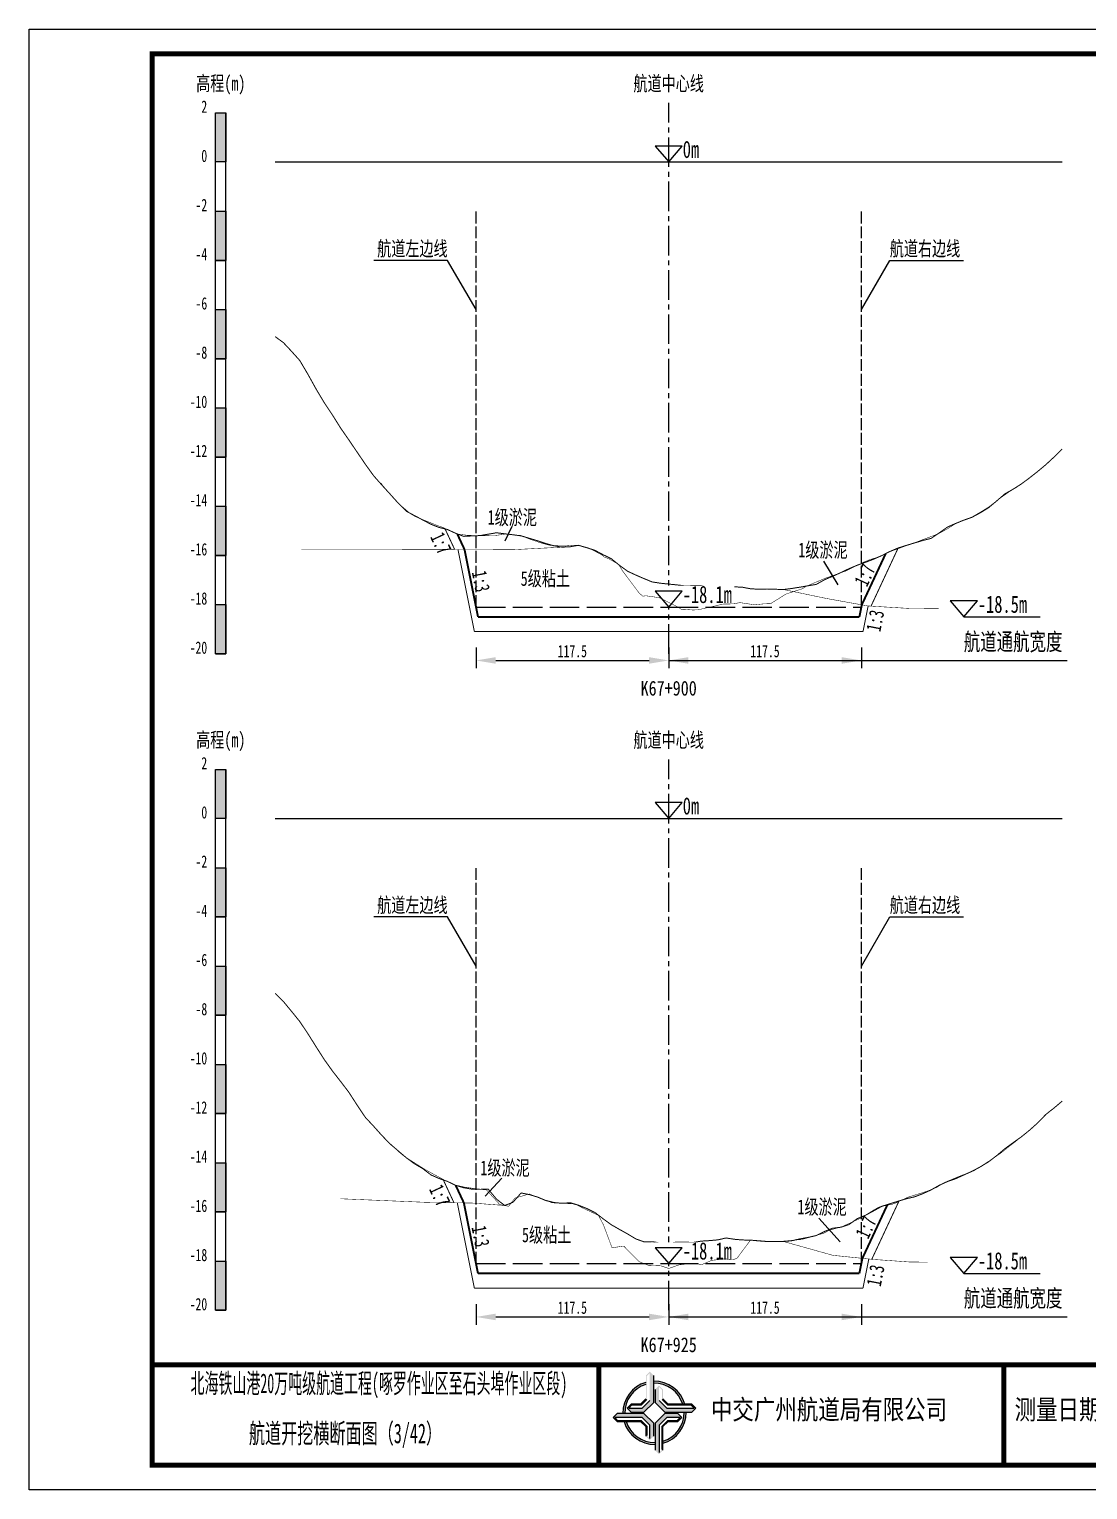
# Model space of a CAD drawing. Header units: millimetres. Extents: x 0 to 1680, y -8762 to 0.
# Drawn here: x 0 to 215.2, y -2524.5 to -2227.5 of the extents above; entities that cross this region are included whole.
import ezdxf
from ezdxf.enums import TextEntityAlignment as Align

# ---------------------------------------------------------------- set-up
doc = ezdxf.new("R2010")
doc.units = ezdxf.units.MM
for name, pattern in [('ACAD_ISO02W100', [15, 12, -3]), ('ACAD_ISO05W100', [33, 24, -3, 0, -3, 0, -3]), ('CENTER2', [1.125, 0.75, -0.125, 0.125, -0.125])]:
    doc.linetypes.add(name, pattern=pattern)
for name, color, linetype in [('0-桩号', 1, 'Continuous'), ('0-航道左右边线标注', 8, 'Continuous'), ('1-疏浚底高', 7, 'Continuous'), ('1-通航宽度', 7, 'Continuous'), ('1-通航底高', 7, 'Continuous'), ('202601', 5, 'Continuous'), ('DMX', 20, 'Continuous'), ('L1', 7, 'Continuous'), ('图幅外框线', 145, 'Continuous'), ('地质分层', 6, 'Continuous'), ('坡比', 1, 'Continuous'), ('尺寸标注', 1, 'Continuous'), ('开挖线', 4, 'Continuous'), ('标尺', 7, 'Continuous'), ('超挖线', 3, 'Continuous'), ('辅助框', 7, 'Continuous'), ('通航底面线', 7, 'ACAD_ISO02W100')]:
    doc.layers.add(name, color=color, linetype=linetype)
doc.styles.get("Standard").update_dxf_attribs({"font": 'arial.ttf'})
doc.styles.add('仿宋', font='仿宋_GB2312.ttf', dxfattribs={"width": 0.8})
doc.styles.add('仿宋GB2312', font='仿宋_GB2312.ttf', dxfattribs={"width": 0.7, "height": 2.5})
doc.styles.add('仿宋体', font='仿宋_GB2312.ttf', dxfattribs={"width": 0.8})
doc.dimstyles.new('2000', dxfattribs={"dimtxt": 3, "dimasz": 2.5, "dimexe": 1.25, "dimexo": 0.625, "dimtad": 1, "dimlfac": 2, "dimdsep": 46, "dimtxsty": 'Standard', "dimcen": 2.5, "dimadec": 0, "dimazin": 0, "dimtfac": 1, "dimtmove": 0, "dimatfit": 3, "dimfxl": 0, "dimarcsym": 0})

# ---------------------------------------------------------------- blocks, each defined once
blk = doc.blocks.new('标尺')
at = {"layer": '标尺', "linetype": 'Continuous'}
for points in [[(-2.116669999959413, 100), (0, 100), (0, 90), (-2.116669999959413, 90)], [(-2.116669999959413, 80), (0, 80), (0, 70), (-2.116669999959413, 70)], [(-2.116669999959413, 60), (0, 60), (0, 50), (-2.116669999959413, 50)], [(-2.116669999959413, 40), (0, 40), (0, 30), (-2.116669999959413, 30)], [(-2.116669999959413, 20), (0, 20), (0, 10), (-2.116669999959413, 10)], [(-2.116669999959413, 0), (0, 0), (0, -10), (-2.116669999959413, -10)]]:
    blk.add_hatch(color=256, dxfattribs=at).paths.add_polyline_path(points)
for p, q in [((-2.116669999959413, -10), (-2.116669999959413, 100)), ((0, -10), (0, 100)), ((-2.116669999959413, 80), (0, 80)), ((-2.116669999959413, 70), (0, 70)), ((-2.116669999959413, 60), (0, 60)), ((-2.116669999959413, 50), (0, 50)), ((-2.116669999959413, 40), (0, 40)), ((-2.116669999959413, 30), (0, 30)), ((-2.116669999959413, 20), (0, 20)), ((-2.116669999959413, 10), (0, 10)), ((-2.116669999959413, 0), (0, 0)), ((-2.116669999959413, -10), (0, -10))]:
    blk.add_line(p, q, dxfattribs=at)
at = {"layer": '标尺'}
for points in [[(-2.116669999959413, 100), (0, 100), (0, 90), (-2.116669999959413, 90)], [(-2.116669999959413, 100), (0, 100), (0, 90), (-2.116669999959413, 90)], [(-2.116669999959413, 80), (0, 80), (0, 70), (-2.116669999959413, 70)], [(-2.116669999959413, 80), (0, 80), (0, 70), (-2.116669999959413, 70)], [(-2.116669999959413, 60), (0, 60), (0, 50), (-2.116669999959413, 50)], [(-2.116669999959413, 60), (0, 60), (0, 50), (-2.116669999959413, 50)], [(-2.116669999959413, 40), (0, 40), (0, 30), (-2.116669999959413, 30)], [(-2.116669999959413, 40), (0, 40), (0, 30), (-2.116669999959413, 30)], [(-2.116669999959413, 20), (0, 20), (0, 10), (-2.116669999959413, 10)], [(-2.116669999959413, 20), (0, 20), (0, 10), (-2.116669999959413, 10)], [(-2.116669999959413, 0), (0, 0), (0, -10), (-2.116669999959413, -10)], [(-2.116669999959413, 0), (0, 0), (0, -10), (-2.116669999959413, -10)]]:
    blk.add_lwpolyline(points, close=True, dxfattribs=at)
at = {"layer": '标尺', "style": '仿宋GB2312', "width": 0.7}
blk.add_text('高程(m)', height=3, dxfattribs=at).set_placement((-1.058334999950603, 106.0000000009313), align=Align.MIDDLE_CENTER)
for s, p in [('2', (-3.816669999971054, 100)), ('0', (-3.816669999971054, 90)), ('-2', (-3.816669999971054, 80)), ('-4', (-3.816669999971054, 70)), ('-6', (-3.816669999971054, 60)), ('-8', (-3.816669999971054, 50)), ('-10', (-3.816669999971054, 40)), ('-12', (-3.816669999971054, 30)), ('-14', (-3.816669999971054, 20)), ('-16', (-3.816669999971054, 10)), ('-18', (-3.816669999971054, 0)), ('-20', (-3.816669999971054, -10))]:
    blk.add_text(s, height=2.5, dxfattribs=at).set_placement(p, align=Align.RIGHT)
blk = doc.blocks.new('*D181')
at = {"layer": 'Defpoints', "color": 0, "ltscale": 0.5}
for p in [(90.8333333324858, -2345), (130, -2345), (130, -2355.854308734861)]:
    blk.add_point(p, dxfattribs=at)
at = {"layer": '尺寸标注', "color": 0, "lineweight": -2, "ltscale": 0.5}
for p, q in [((90.8333333324858, -2353.25), (90.8333333324858, -2357.454308734861)), ((130, -2353.25), (130, -2357.454308734861)), ((94.8333333324858, -2355.854308734861), (126, -2355.854308734861))]:
    blk.add_line(p, q, dxfattribs=at)
at = {"layer": '尺寸标注', "color": 0, "ltscale": 0.5}
for points in [[(94.8333333324858, -2355.187642068194), (94.8333333324858, -2356.520975401527), (90.8333333324858, -2355.854308734861)], [(126, -2355.187642068194), (126, -2356.520975401527), (130, -2355.854308734861)]]:
    blk.add_solid(points, dxfattribs=at)
at = {"layer": '尺寸标注', "color": 0, "ltscale": 0.5, "insert": (110.4166666662429, -2353.979308734861), "char_height": 2.5, "attachment_point": 5, "style": '仿宋GB2312'}
blk.add_mtext('117.5', dxfattribs=at)
blk = doc.blocks.new('*D182')
at = {"layer": 'Defpoints', "color": 0, "ltscale": 0.5}
for p in [(90.83333333349181, -2478.5), (130, -2478.5), (130, -2489.354278752378)]:
    blk.add_point(p, dxfattribs=at)
at = {"layer": '尺寸标注', "color": 0, "lineweight": -2, "ltscale": 0.5}
for p, q in [((90.83333333349181, -2486.75), (90.83333333349181, -2490.954278752378)), ((130, -2486.75), (130, -2490.954278752378)), ((94.83333333349181, -2489.354278752378), (126, -2489.354278752378))]:
    blk.add_line(p, q, dxfattribs=at)
at = {"layer": '尺寸标注', "color": 0, "ltscale": 0.5}
for points in [[(94.83333333349181, -2488.687612085712), (94.83333333349181, -2490.020945419045), (90.83333333349181, -2489.354278752378)], [(126, -2488.687612085712), (126, -2490.020945419045), (130, -2489.354278752378)]]:
    blk.add_solid(points, dxfattribs=at)
at = {"layer": '尺寸标注', "color": 0, "ltscale": 0.5, "insert": (110.4166666667459, -2487.479278752378), "char_height": 2.5, "attachment_point": 5, "style": '仿宋GB2312'}
blk.add_mtext('117.5', dxfattribs=at)
blk = doc.blocks.new('*D122')
at = {"layer": 'Defpoints', "color": 0, "ltscale": 0.5}
for p in [(130, -2345), (169.16666666649, -2345), (169.16666666649, -2355.854255230315)]:
    blk.add_point(p, dxfattribs=at)
at = {"layer": '尺寸标注', "color": 0, "lineweight": -2, "ltscale": 0.5}
for p, q in [((130, -2353.25), (130, -2357.454255230315)), ((169.16666666649, -2353.25), (169.16666666649, -2357.454255230315)), ((134, -2355.854255230315), (165.16666666649, -2355.854255230315))]:
    blk.add_line(p, q, dxfattribs=at)
at = {"layer": '尺寸标注', "color": 0, "ltscale": 0.5}
for points in [[(134, -2355.187588563649), (134, -2356.520921896982), (130, -2355.854255230315)], [(165.16666666649, -2355.187588563649), (165.16666666649, -2356.520921896982), (169.16666666649, -2355.854255230315)]]:
    blk.add_solid(points, dxfattribs=at)
at = {"layer": '尺寸标注', "color": 0, "ltscale": 0.5, "insert": (149.583333333245, -2353.979255230315), "char_height": 2.5, "attachment_point": 5, "style": '仿宋GB2312'}
blk.add_mtext('117.5', dxfattribs=at)
blk = doc.blocks.new('*D123')
at = {"layer": 'Defpoints', "color": 0, "ltscale": 0.5}
for p in [(130, -2478.5), (169.166666666234, -2478.5), (169.166666666234, -2489.354225237044)]:
    blk.add_point(p, dxfattribs=at)
at = {"layer": '尺寸标注', "color": 0, "lineweight": -2, "ltscale": 0.5}
for p, q in [((130, -2486.75), (130, -2490.954225237044)), ((169.166666666234, -2486.75), (169.166666666234, -2490.954225237044)), ((134, -2489.354225237044), (165.166666666234, -2489.354225237044))]:
    blk.add_line(p, q, dxfattribs=at)
at = {"layer": '尺寸标注', "color": 0, "ltscale": 0.5}
for points in [[(134, -2488.687558570378), (134, -2490.020891903711), (130, -2489.354225237044)], [(165.166666666234, -2488.687558570378), (165.166666666234, -2490.020891903711), (169.166666666234, -2489.354225237044)]]:
    blk.add_solid(points, dxfattribs=at)
at = {"layer": '尺寸标注', "color": 0, "ltscale": 0.5, "insert": (149.583333333117, -2487.479225237044), "char_height": 2.5, "attachment_point": 5, "style": '仿宋GB2312'}
blk.add_mtext('117.5', dxfattribs=at)
blk = doc.blocks.new('通航底高')
at = {"layer": '1-通航底高'}
for p, q in [((-2.762494692986365, 3.232132659759372), (5.923793651163578e-06, 6.932765245437622e-06)), ((2.762506540631875, 3.232132659759372), (-2.762494692986365, 3.232132659759372)), ((5.923793651163578e-06, 6.932765245437622e-06), (2.762506540631875, 3.232132659759372))]:
    blk.add_line(p, q, dxfattribs=at)
at = {"layer": '1-通航底高', "style": '仿宋', "width": 0.7}
blk.add_attdef('通航底高', (2.856129719933961, 0.8203305718488991), '', height=3.5, dxfattribs=at)
blk = doc.blocks.new('疏浚底高')
at = {"layer": '1-疏浚底高'}
for p, q in [((-2.762500616780017, 3.232125726994127), (0, 0)), ((2.762500616838224, 3.232125726994127), (-2.762500616780017, 3.232125726994127)), ((0, 0), (2.762500616838224, 3.232125726994127)), ((-5.923793651163578e-06, -6.932765245437622e-06), (15.51466270413067, -6.932765245437622e-06))]:
    blk.add_line(p, q, dxfattribs=at)
at = {"layer": '1-疏浚底高', "style": '仿宋', "width": 0.7}
blk.add_attdef('疏浚底高', (2.856123796140309, 0.8203236390836537), '', height=3.5, dxfattribs=at)

msp = doc.modelspace()

# ---------------------------------------------------------------- hatches: boundary and pattern name
at = {"layer": '辅助框'}
h = msp.add_hatch(color=5, dxfattribs=at)
h.paths.add_polyline_path([(126.954642100472, -2501.24553191449), (126.1757059279866, -2500.467633330601), (125.3669512679763, -2501.276153838413), (125.3669512679763, -2506.036597661751), (124.2904413528032, -2507.11202307679), (122.3438002486713, -2507.11202307679), (121.547657017488, -2507.907358598965), (122.3430715377517, -2508.699178398865), (124.9786409011371, -2508.699178398865), (126.954642100472, -2506.723855132359)])
h.paths.add_polyline_path([(126.1454878371842, -2506.33503367235), (124.5901777511127, -2507.890380010384), (121.8645652053542, -2507.890380010384), (122.4652603744157, -2507.292388774889), (124.4098916061111, -2507.292388774889), (125.5465556777604, -2506.124466802376), (125.5465556777604, -2501.365021880406), (126.1454878371842, -2500.767331255215)], flags=16)
h = msp.add_hatch(color=5, dxfattribs=at)
edge = h.paths.add_edge_path()
edge.add_ellipse((127.1048981643207, -2508.849361724156), major_axis=(-6.017077195920141, 1.733884546287947e-06), ratio=0.9999999825377229, start_angle=-73.21171767175571, end_angle=1.446762146054482, ccw=False)
edge.add_line((125.3669512679763, -2503.088740434902), (125.3669512679763, -2502.667564622419))
edge.add_ellipse((127.1048981643207, -2508.849361724156), major_axis=(-6.421454345493813, 3.783831980513644e-06), ratio=0.9999999825377264, start_angle=-74.29719975771904, end_angle=1.35689506309039)
edge.add_line((120.685244392354, -2509.001418437975), (121.0897390786894, -2509.001279624957))
edge = h.paths.add_edge_path()
edge.add_ellipse((127.1048981643207, -2508.849361724156), major_axis=(-6.017077195920906, 2.624791690933952e-07), ratio=0.9999999825377339, start_angle=196.7802887631043, end_angle=271.43091869106274, ccw=False)
edge.add_line((132.865761531014, -2507.112217217224), (133.2869208644516, -2507.112217217224))
edge.add_ellipse((127.1048981643207, -2508.849361724156), major_axis=(-6.42145434549481, 2.055023733972632e-07), ratio=0.9999999825377471, start_angle=195.6953323995753, end_angle=271.3407921785149)
edge.add_line((126.954642100472, -2502.429665483731), (126.954642100472, -2502.834160818356))
edge = h.paths.add_edge_path()
edge.add_ellipse((127.1048981643207, -2508.849361724156), major_axis=(-6.421454345494847, 2.398647111377442e-07), ratio=0.9999999825377328, start_angle=105.7065267224622, end_angle=181.3336320078198)
edge.add_line((133.5246130752154, -2508.699907793301), (133.1201189920195, -2508.699907793301))
edge.add_ellipse((127.1048981643207, -2508.849361724156), major_axis=(-6.017077195920033, 3.038804149501319e-06), ratio=0.9999999825377467, start_angle=106.79232762585761, end_angle=181.4233031416354, ccw=False)
edge.add_line((128.8432505386062, -2514.609860479134), (128.8432505386062, -2515.03104462673))
edge = h.paths.add_edge_path()
edge.add_ellipse((127.1048981643207, -2508.849361724156), major_axis=(6.017077195919978, 2.129043967020969e-06), ratio=0.9999999825377341, start_angle=196.8039056354283, end_angle=271.4347580706571, ccw=False)
edge.add_line((121.3447520370073, -2510.588882915514), (120.9235845124311, -2510.589027449148))
edge.add_ellipse((127.1048981643207, -2508.849361724156), major_axis=(6.421454345494965, 1.010893226884053e-06), ratio=0.9999999825377122, start_angle=195.7186902341801, end_angle=271.3444001294426)
edge.add_line((127.2555596847124, -2515.269048223275), (127.2555596847124, -2514.864552247542))
h = msp.add_hatch(color=5, dxfattribs=at)
h.paths.add_polyline_path([(129.2303930922933, -2508.699907793301), (134.7087164382525, -2508.699907793301), (135.4866149795241, -2507.920971685188), (134.6780945357866, -2507.112217217224), (129.9176505202837, -2507.112217217224), (128.8422251479812, -2506.035707109707), (128.8422251479812, -2504.089066240566), (128.0468895400651, -2503.292922881382), (127.2550698898025, -2504.08833735873), (127.2550698898025, -2506.723906743782)])
h.paths.add_polyline_path([(128.0638682998307, -2506.335443486946), (128.0638682998307, -2503.609831133144), (128.6618594283648, -2504.210526152867), (128.6618594283648, -2506.15515742709), (129.8297815505452, -2507.291821563022), (134.5892263869829, -2507.291821563022), (135.1869169906266, -2507.890753594178), (129.6192146590836, -2507.890753594178)], flags=16)
h = msp.add_hatch(color=5, dxfattribs=at)
h.paths.add_polyline_path([(124.9782503555007, -2508.999945122498), (119.4999273299761, -2509.001825176257), (118.7222961379476, -2509.781028228062), (119.531094078023, -2510.589505327481), (124.2915378371663, -2510.587871709603), (125.3673325637467, -2511.664012334602), (125.368000605721, -2513.610653374451), (126.1636093948074, -2514.406523638027), (126.9551560134478, -2513.610837432163), (126.9542515548356, -2510.975268389004)])
h.paths.add_polyline_path([(126.1455864882953, -2511.364009014147), (126.1465218581743, -2514.089621367711), (125.5483246261068, -2513.489131426113), (125.5476572890766, -2511.544500322598), (124.3793451339193, -2510.408237114685), (119.6199005752094, -2510.409870391148), (119.0220044661946, -2509.811143438118), (124.5897064986713, -2509.809232793587)], flags=16)
h = msp.add_hatch(color=5, dxfattribs=at)
h.paths.add_polyline_path([(129.2315609054156, -2508.999116606968), (127.2555596847124, -2510.974439873474), (127.2555596847124, -2516.452763262051), (128.034495878566, -2517.230661675232), (128.8432505386062, -2516.42214116742), (128.8432505386062, -2511.661697344082), (129.9197604537494, -2510.586271929043), (131.8664015578814, -2510.586271929043), (132.6625447677262, -2509.790936406868), (131.8671302474625, -2508.999116606968)])
h.paths.add_polyline_path([(129.6200240768082, -2509.807915166633), (132.34563657986, -2509.807915166633), (131.744941432137, -2510.405906230944), (129.8003101791031, -2510.405906230944), (128.6636461074538, -2511.573828203457), (128.6636461074538, -2516.333273125428), (128.0647139693685, -2516.930963750619), (128.0647139693685, -2511.363261333483)], flags=16)

# ---------------------------------------------------------------- linework, layer by layer
at = {"layer": '0-航道左右边线标注', "linetype": 'ACAD_ISO02W100', "ltscale": 0.2}
for points in [[(90.83333333248538, -2345), (90.83333333248538, -2264.5)], [(169.1666666664896, -2345), (169.1666666664896, -2264.5)], [(90.83333333349219, -2478.5), (90.83333333349219, -2398)], [(169.1666666662341, -2478.5), (169.1666666662341, -2398)]]:
    msp.add_lwpolyline(points, dxfattribs=at)
at = {"layer": '0-航道左右边线标注'}
for points in [[(90.8333333324858, -2284.5), (85.05983064061861, -2274.499999999984), (70.05983064061861, -2274.49999999994)], [(169.16666666649, -2284.5), (174.9401693584154, -2274.500000000016), (189.9401693584154, -2274.50000000006)], [(90.83333333349181, -2418), (85.05983064162463, -2407.999999999984), (70.05983064162463, -2407.99999999994)], [(169.166666666234, -2418), (174.9401693581594, -2408.000000000016), (189.9401693581594, -2408.00000000006)]]:
    msp.add_lwpolyline(points, dxfattribs=at)
at = {"layer": '1-通航宽度'}
for points in [[(130, -2355.85), (211, -2355.85)], [(130, -2489.35), (211, -2489.35)]]:
    msp.add_lwpolyline(points, dxfattribs=at)
at = {"layer": 'DMX', "color": 7, "linetype": 'Continuous', "const_width": 0.2}
for points in [[(49.99999999999976, -2290.009999999776), (50, -2290.009999999776), (51.66666666668607, -2291.225000000093), (53.33333333331393, -2293.004999999888), (55, -2294.865000000224), (56.66666666668607, -2297.685000000056), (58.33333333331393, -2300.689999999944), (60, -2303.475000000093), (61.66666666668607, -2305.979999999981), (63.33333333331393, -2308.645000000019), (65, -2311.040000000037), (66.66666666668607, -2313.509999999776), (68.33333333331393, -2315.955000000075), (70, -2318.279999999795), (71.66666666668607, -2320.165000000037), (73.33333333331393, -2321.995000000112), (75, -2323.854999999981), (76.66666666668607, -2325.509999999776), (78.33333333331393, -2326.410000000149), (80, -2327.285000000149), (81.66666666668607, -2328.165000000037), (83.33333333331393, -2328.819999999832), (85, -2329.225000000093), (86.66666666668607, -2329.990000000224), (88.33333333331393, -2330.629999999888), (90, -2330.535000000149), (91.66666666668607, -2330.464999999851), (93.33333333331393, -2330.180000000168), (95, -2329.895000000019), (96.66666666668607, -2330.104999999981), (98.33333333331393, -2330.299999999814), (100, -2330.524999999907), (101.6666666666861, -2331.020000000019), (103.3333333333139, -2331.520000000019), (105, -2332.080000000075), (106.6666666666861, -2332.540000000037), (108.3333333333139, -2332.819999999832), (110, -2332.729999999981), (111.6666666666861, -2332.444999999832), (113.3333333333139, -2332.930000000168), (115, -2333.464999999851), (116.6666666666861, -2334.354999999981), (118.3333333333139, -2335.165000000037), (120, -2336.520000000019), (121.6666666666861, -2337.729999999981), (123.3333333333139, -2338.5), (125, -2339.225000000093), (126.6666666666861, -2339.899999999907), (128.3333333333139, -2340.154999999795), (130, -2340.330000000075), (131.6666666666861, -2340.495000000112), (133.3333333333139, -2340.680000000168), (135, -2340.634999999776), (136.6666666666861, -2340.649999999907), (138.3333333333139, -2340.979999999981), (140, -2340.899999999907), (141.6666666666861, -2340.759999999776), (143.3333333333139, -2340.884999999776), (145, -2340.975000000093), (146.6666666666861, -2341.290000000037), (148.3333333333139, -2341.375), (150, -2341.330000000075), (151.6666666666861, -2341.384999999776), (153.3333333333139, -2341.435000000056), (155, -2341.225000000093), (156.6666666666861, -2340.959999999963), (158.3333333333139, -2340.674999999814), (160, -2340.395000000019), (161.6666666666861, -2339.455000000075), (163.3333333333139, -2338.745000000112), (165, -2337.995000000112), (166.6666666666861, -2337.189999999944), (168.3333333333139, -2336.495000000112), (170, -2335.899999999907), (171.6666666666861, -2335.26500000013), (173.3333333333139, -2334.529999999795), (175, -2333.689999999944), (176.6666666666861, -2332.98499999987), (178.3333333333139, -2332.459999999963), (180, -2331.955000000075), (181.6666666666861, -2331.464999999851), (183.3333333333139, -2331.044999999925), (185, -2329.919999999925), (186.6666666666861, -2328.740000000224), (188.3333333333139, -2328.004999999888), (190, -2327.330000000075), (191.6666666666861, -2326.745000000112), (193.3333333333139, -2325.845000000205), (195, -2324.830000000075), (196.6666666666861, -2323.435000000056), (198.3333333333139, -2321.995000000112), (200, -2321.049999999814), (201.6666666666861, -2319.990000000224), (203.3333333333139, -2318.754999999888), (205, -2317.444999999832), (206.6666666666861, -2316.049999999814), (208.3333333333139, -2314.509999999776), (209.9999999999996, -2312.875)], [(49.99999999999973, -2423.560000000056), (50, -2423.560000000056), (51.66666666668607, -2425.205000000075), (53.33333333331393, -2427.220000000205), (55, -2429.279999999795), (56.66666666668607, -2431.774999999907), (58.33333333331393, -2434.430000000168), (60, -2437.040000000037), (61.66666666668607, -2439.370000000112), (63.33333333331393, -2441.509999999776), (65, -2443.694999999832), (66.66666666668607, -2446.294999999925), (68.33333333331393, -2448.770000000019), (70, -2450.555000000168), (71.66666666668607, -2452.419999999925), (73.33333333331393, -2454.149999999907), (75, -2455.569999999832), (76.66666666668607, -2456.990000000224), (78.33333333331393, -2458.214999999851), (80, -2459.189999999944), (81.66666666668607, -2460.470000000205), (83.33333333331393, -2461.205000000075), (85, -2461.779999999795), (86.66666666668607, -2462.580000000075), (88.33333333331393, -2463.080000000075), (90, -2463.365000000224), (91.66666666668607, -2463.404999999795), (93.33333333331393, -2463.384999999776), (95, -2465.399999999907), (96.66666666668607, -2466.685000000056), (98.33333333331393, -2466.049999999814), (100, -2464.14000000013), (101.6666666666861, -2464.470000000205), (103.3333333333139, -2464.975000000093), (105, -2465.669999999925), (106.6666666666861, -2466.084999999963), (108.3333333333139, -2466.25), (110, -2466.125), (111.6666666666861, -2466.634999999776), (113.3333333333139, -2467.294999999925), (115, -2468.10999999987), (116.6666666666861, -2469.39000000013), (118.3333333333139, -2470.604999999981), (120, -2471.555000000168), (121.6666666666861, -2472.490000000224), (123.3333333333139, -2473.490000000224), (125, -2474.084999999963), (126.6666666666861, -2474.044999999925), (128.3333333333139, -2474.314999999944), (130, -2474.384999999776), (131.6666666666861, -2474.125), (133.3333333333139, -2474.154999999795), (135, -2474.205000000075), (136.6666666666861, -2473.930000000168), (138.3333333333139, -2473.830000000075), (140, -2473.680000000168), (141.6666666666861, -2473.290000000037), (143.3333333333139, -2473.560000000056), (145, -2473.700000000186), (146.6666666666861, -2473.73499999987), (148.3333333333139, -2473.89000000013), (150, -2474.020000000019), (151.6666666666861, -2474), (153.3333333333139, -2474.009999999776), (155, -2473.85999999987), (156.6666666666861, -2473.48499999987), (158.3333333333139, -2473.180000000168), (160, -2472.805000000168), (161.6666666666861, -2471.975000000093), (163.3333333333139, -2471.314999999944), (165, -2471.10999999987), (166.6666666666861, -2470.564999999944), (168.3333333333139, -2469.35999999987), (170, -2468.680000000168), (171.6666666666861, -2467.785000000149), (173.3333333333139, -2466.854999999981), (175, -2466.330000000075), (176.6666666666861, -2465.814999999944), (178.3333333333139, -2465.310000000056), (180, -2464.924999999814), (181.6666666666861, -2464.290000000037), (183.3333333333139, -2463.524999999907), (185, -2462.584999999963), (186.6666666666861, -2461.819999999832), (188.3333333333139, -2461.245000000112), (190, -2460.48499999987), (191.6666666666861, -2459.73499999987), (193.3333333333139, -2458.845000000205), (195, -2457.830000000075), (196.6666666666861, -2456.560000000056), (198.3333333333139, -2455.149999999907), (200, -2453.930000000168), (201.6666666666861, -2452.75), (203.3333333333139, -2451.404999999795), (205, -2449.910000000149), (206.6666666666861, -2448.185000000056), (208.3333333333139, -2446.870000000112), (209.9999999999995, -2445.470000000205)]]:
    msp.add_lwpolyline(points, dxfattribs=at)
at = {"layer": 'L1', "linetype": 'CENTER2', "ltscale": 8}
for p, q in [((129.9999999999996, -2354.5), (129.9999999999996, -2242.5)), ((129.9999999999996, -2487.999999999069), (129.9999999999996, -2375.999999999069))]:
    msp.add_line(p, q, dxfattribs=at)
at = {"layer": 'L1'}
for p, q in [((127.2374993832196, -2251.267874272773), (129.9999999999996, -2254.499999999767)), ((132.7625006168378, -2251.267874272773), (127.2374993832196, -2251.267874272773)), ((129.9999999999996, -2254.499999999767), (132.7625006168378, -2251.267874272773)), ((49.99999999999957, -2254.499999999767), (209.9999999999996, -2254.500000000233)), ((127.2374993832196, -2384.767874271842), (129.9999999999996, -2387.999999998836)), ((132.7625006168378, -2384.767874271842), (127.2374993832196, -2384.767874271842)), ((129.9999999999996, -2387.999999998836), (132.7625006168378, -2384.767874271842)), ((49.99999999999957, -2387.999999998836), (209.9999999999996, -2387.999999999302))]:
    msp.add_line(p, q, dxfattribs=at)
at = {"layer": '地质分层'}
for points in [[(98.14673822329496, -2328.639935965513), (96.6732384521274, -2331.585243527506)], [(161.4911652951232, -2335.680060153289), (164.3977821158805, -2340.455274080723)], [(96.08637035190623, -2461.162451481432), (92.66273528635065, -2464.770299119162)], [(160.4976730420021, -2469.255617974653), (164.840661296701, -2474.10946441234)]]:
    msp.add_lwpolyline(points, dxfattribs=at)
at = {"layer": '地质分层', "linetype": 'ACAD_ISO05W100', "ltscale": 0.2, "const_width": 0.1, "flags": 128}
for points in [[(55.30478433333337, -2333.219988997094), (80.83338716701837, -2333.254503611475), (98.376729558222, -2333.333922198974), (108.3333333333139, -2332.819999999832)], [(153.3333333333139, -2341.435000000056), (162.0103322798386, -2343.246110722423), (170.5049166511744, -2344.777261795476), (179.1664774639648, -2345.295111296233), (184.8836095023989, -2345.257389157897)], [(63.23643108364195, -2465.319489756599), (80.83338716701837, -2466.054255417548), (89.99040242191404, -2466.189272489399), (96.66666666668607, -2466.685000000056)], [(153.3333333333139, -2474.009999999776), (163.3888077391312, -2476.823964241892), (171.4179791343631, -2477.646271555685), (179.1664774639648, -2478.188666825648), (182.6243547886343, -2478.204790531584)]]:
    msp.add_lwpolyline(points, dxfattribs=at)
at = {"layer": '开挖线', "linetype": 'Continuous', "const_width": 0.4, "flags": 128}
for points in [[(88.49116739821953, -2333.28917032867), (87.01375232893157, -2330.123280894459)], [(91.23333333141625, -2346.999999994654), (88.49116739821953, -2333.28917032867)], [(169.2562295436749, -2344.552185615056), (174.1177425436697, -2334.134657757851)], [(168.7666666677552, -2346.999999994654), (169.2562295436748, -2344.552185615056)], [(91.23333333141625, -2346.999999994654), (168.7666666677552, -2346.999999994654)], [(88.36639875515763, -2466.165327108327), (86.69757298990218, -2462.589271897039)], [(91.23333333242306, -2480.499999994654), (88.36639875515763, -2466.165327108327)], [(169.3791732034832, -2477.437467316014), (174.4872895086751, -2466.491503804811)], [(168.7666666677552, -2480.499999994654), (169.3791732034832, -2477.437467316014)], [(91.23333333242306, -2480.499999994654), (168.7666666677552, -2480.499999994654)]]:
    msp.add_lwpolyline(points, dxfattribs=at)
at = {"layer": '超挖线', "linetype": 'ACAD_ISO02W100', "ltscale": 0.5, "const_width": 0.2, "flags": 128}
for points in [[(86.48693325977872, -2333.280097174836), (84.54269634357173, -2329.113875211511)], [(90.50000003137382, -2349.999999994654), (87.15662580609867, -2333.283128868278)], [(171.1336518768651, -2344.814852043904), (176.651195486393, -2332.991544309134)], [(169.4999999677975, -2349.999999994654), (170.5440793232075, -2344.779603217605)], [(90.50000003137382, -2349.999999994654), (169.4999999677975, -2349.999999994654)], [(86.35254172496232, -2466.135633472161), (84.18940735550551, -2461.500345537584)], [(90.50000003238063, -2483.499999994654), (87.02912191679087, -2466.145609416705)], [(171.2879459839281, -2477.632954215031), (176.8254421355651, -2465.766891032883)], [(169.4999999677975, -2483.499999994654), (170.685744022381, -2477.571279721738)], [(90.50000003238063, -2483.499999994654), (169.4999999677975, -2483.499999994654)]]:
    msp.add_lwpolyline(points, dxfattribs=at)
at = {"layer": '辅助框', "color": 5, "linetype": 'Continuous', "lineweight": 0}
for p, q in [((126.954642100472, -2506.723855132359), (126.954642100472, -2501.24553191449)), ((125.3669512679763, -2506.036597661751), (124.2904413528032, -2507.11202307679)), ((125.5465556777604, -2506.124466802376), (124.4098916061111, -2507.292388774889)), ((124.5901777511127, -2507.890380010384), (126.1454878371842, -2506.33503367235)), ((127.2550698898025, -2504.08833735873), (127.2550698898025, -2506.723906743782)), ((128.0638682998307, -2506.335443486946), (129.6192146590836, -2507.890753594178)), ((129.8297815505452, -2507.291821563022), (128.6618594283648, -2506.15515742709)), ((129.9176505202837, -2507.112217217224), (128.8422251479812, -2506.035707109707)), ((119.4999273299761, -2509.001825176257), (118.7222961379476, -2509.781028228062)), ((124.9782503555007, -2508.999945122498), (119.4999273299761, -2509.001825176257)), ((122.3438002486713, -2507.11202307679), (121.547657017488, -2507.907358598965)), ((121.547657017488, -2507.907358598965), (122.3430715377517, -2508.699178398865)), ((122.4652603744157, -2507.292388774889), (121.8645652053542, -2507.890380010384)), ((121.8645652053542, -2507.890380010384), (124.5901777511127, -2507.890380010384)), ((122.3430715377517, -2508.699178398865), (124.9786409011371, -2508.699178398865)), ((124.2904413528032, -2507.11202307679), (122.3438002486713, -2507.11202307679)), ((124.4098916061111, -2507.292388774889), (122.4652603744157, -2507.292388774889)), ((126.9542515548356, -2510.975268389004), (124.9782503555007, -2508.999945122498)), ((124.9786409011371, -2508.699178398865), (126.954642100472, -2506.723855132359)), ((127.2550698898025, -2506.723906743782), (129.2303930922933, -2508.699907793301)), ((129.2315609054156, -2508.999116606968), (127.2555596847124, -2510.974439873474)), ((129.2303930922933, -2508.699907793301), (134.7087164382525, -2508.699907793301)), ((131.8671302474625, -2508.999116606968), (129.2315609054156, -2508.999116606968)), ((129.6192146590836, -2507.890753594178), (135.1869169906266, -2507.890753594178)), ((134.5892263869829, -2507.291821563022), (129.8297815505452, -2507.291821563022)), ((134.6780945357866, -2507.112217217224), (129.9176505202837, -2507.112217217224)), ((132.6625447677262, -2509.790936406868), (131.8671302474625, -2508.999116606968)), ((135.1869169906266, -2507.890753594178), (134.5892263869829, -2507.291821563022)), ((135.4866149795241, -2507.920971685188), (134.6780945357866, -2507.112217217224)), ((134.7087164382525, -2508.699907793301), (135.4866149795241, -2507.920971685188)), ((118.7222961379476, -2509.781028228062), (119.531094078023, -2510.589505327481)), ((124.5897064986713, -2509.809232793587), (119.0220044661946, -2509.811143438118)), ((119.0220044661946, -2509.811143438118), (119.6199005752094, -2510.409870391148)), ((119.531094078023, -2510.589505327481), (124.2915378371663, -2510.587871709603)), ((119.6199005752094, -2510.409870391148), (124.3793451339193, -2510.408237114685)), ((124.2915378371663, -2510.587871709603), (125.3673325637467, -2511.664012334602)), ((124.3793451339193, -2510.408237114685), (125.5476572890766, -2511.544500322598)), ((126.1455864882953, -2511.364009014147), (124.5897064986713, -2509.809232793587)), ((125.3673325637467, -2511.664012334602), (125.368000605721, -2513.610653374451)), ((125.5476572890766, -2511.544500322598), (125.5483246261068, -2513.489131426113)), ((126.1465218581743, -2514.089621367711), (126.1455864882953, -2511.364009014147)), ((126.9551560134478, -2513.610837432163), (126.9542515548356, -2510.975268389004)), ((127.2555596847124, -2510.974439873474), (127.2555596847124, -2516.452763262051)), ((129.6200240768082, -2509.807915166633), (128.0647139693685, -2511.363261333483)), ((128.0647139693685, -2511.363261333483), (128.0647139693685, -2516.930963750619)), ((128.6636461074538, -2511.573828203457), (129.8003101791031, -2510.405906230944)), ((128.6636461074538, -2516.333273125428), (128.6636461074538, -2511.573828203457)), ((128.8432505386062, -2511.661697344082), (129.9197604537494, -2510.586271929043)), ((128.8432505386062, -2516.42214116742), (128.8432505386062, -2511.661697344082)), ((132.34563657986, -2509.807915166633), (129.6200240768082, -2509.807915166633)), ((129.8003101791031, -2510.405906230944), (131.744941432137, -2510.405906230944)), ((129.9197604537494, -2510.586271929043), (131.8664015578814, -2510.586271929043)), ((131.744941432137, -2510.405906230944), (132.34563657986, -2509.807915166633)), ((131.8664015578814, -2510.586271929043), (132.6625447677262, -2509.790936406868))]:
    msp.add_line(p, q, dxfattribs=at)
at = {"layer": '辅助框', "color": 24, "const_width": 1}
for points in [[(25.00000000019858, -2499.081966023159), (415.0000000001986, -2499.081966023159)], [(115.8011873341332, -2499.081966023159), (115.8011873341332, -2519.499999999767)], [(198.1590174284163, -2499.081966023159), (198.1590174284163, -2519.499999999767)]]:
    msp.add_lwpolyline(points, dxfattribs=at)
at = {"layer": '辅助框', "color": 5, "linetype": 'Continuous', "lineweight": 0}
for major_axis, ratio, start_param, end_param in [((-6.421454345493874, 3.783831980513667e-06), 0.9999999825377256, -1.296730760784131, 0.02368228645498349), ((-6.017077195920137, 1.733884546287946e-06), 0.9999999825377225, -1.277785524412653, 0.02525076294187012), ((-6.421454345494849, 2.055023733972644e-07), 0.9999999825377464, 3.415527881157325, 4.735790218484762), ((-6.017077195920323, 2.624791690933738e-07), 0.9999999825377344, 3.434463941941369, 4.737363222872061), ((-6.421454345494839, 2.398647111377438e-07), 0.9999999825377329, 1.844926932154336, 3.164868923136232), ((-6.017077195919474, 3.038804149501042e-06), 0.9999999825377472, 1.863877732939714, 3.166433979665309), ((6.421454345494936, 1.01089322688405e-06), 0.9999999825377134, 3.415935552277314, 4.735853189107702), ((6.017077195919973, 2.129043967020968e-06), 0.9999999825377346, 3.434876134122447, 4.737430232687218)]:
    msp.add_ellipse((127.1048981643207, -2508.849361724156), major_axis=major_axis, ratio=ratio, start_param=start_param, end_param=end_param, dxfattribs=at)

# ---------------------------------------------------------------- block references
at = {"layer": '1-疏浚底高'}
for p in [(190, -2347), (190, -2480.5)]:
    msp.add_blockref('疏浚底高', p, dxfattribs=at).add_auto_attribs({'疏浚底高': '-18.5m'})
at = {"layer": '标尺'}
for p in [(39.99999999999957, -2344.5), (39.99999999999957, -2477.999999999069)]:
    msp.add_blockref('标尺', p, dxfattribs=at)

# ---------------------------------------------------------------- texts
at = {"layer": '0-航道左右边线标注', "style": '仿宋', "width": 0.7}
for p in [(85.05983064061861, -2274.499999999984), (85.05983064162463, -2407.999999999984)]:
    msp.add_text('航道左边线', height=3, dxfattribs=at).set_placement(p, align=Align.BOTTOM_RIGHT)
for p in [(174.9401693584154, -2274.500000000016), (174.9401693581594, -2408.000000000016)]:
    msp.add_text('航道右边线', height=3, dxfattribs=at).set_placement(p, align=Align.BOTTOM_LEFT)
at = {"layer": '1-通航宽度', "style": '仿宋', "width": 0.7}
for p in [(190, -2354.85), (190, -2488.35)]:
    msp.add_text('航道通航宽度', height=3.5, dxfattribs=at).set_placement(p, align=Align.BOTTOM_LEFT)
at = {"layer": 'L1', "style": '仿宋', "width": 0.7}
for p in [(129.9999999999996, -2238.52892156085), (129.9999999999996, -2372.028921559919)]:
    msp.add_text('航道中心线', height=3, dxfattribs=at).set_placement(p, align=Align.MIDDLE_CENTER)
for p in [(132.856123795325, -2253.679669429315), (132.856123795325, -2387.179669428384)]:
    msp.add_text('0m ', height=3.5, dxfattribs=at).set_placement(p)
at = {"layer": '地质分层', "linetype": 'Continuous', "style": '仿宋GB2312', "width": 0.7}
for s, p in [('1级淤泥', (98.21425786266461, -2326.741917085932)), ('1级淤泥', (161.360606119919, -2333.384191165384)), ('5级粘土', (104.9191200835723, -2339.190468881548)), ('1级淤泥', (96.7251339510314, -2459.024330034805)), ('1级淤泥', (161.193418433437, -2466.962185671873)), ('5级粘土', (105.182931826994, -2472.654603308416))]:
    msp.add_text(s, height=3, dxfattribs=at).set_placement(p, align=Align.MIDDLE_CENTER)
at = {"layer": '坡比', "style": '仿宋体', "width": 0.7}
for s, rotation, p in [('1:7', 295, (83.70244805816093, -2332.042756130571)), ('1:7', 65, (169.8746024678318, -2338.497687818327)), ('1:3', 281, (91.82341455569465, -2339.75236708886)), ('1:3', 79, (171.9831943911095, -2347.78206690528)), ('1:7', 295, (83.4586077967196, -2464.66375944227)), ('1:3', 281, (91.76102417204756, -2472.940415165591)), ('1:7', 65, (170.1208628767995, -2471.118719342513)), ('1:3', 79, (172.0540267406963, -2480.927905157347))]:
    msp.add_text(s, height=3, rotation=rotation, dxfattribs=at).set_placement(p, align=Align.MIDDLE)
at = {"layer": '辅助框', "color": 7, "style": '仿宋GB2312'}
for s, width, p in [('北海铁山港20万吨级航道工程(啄罗作业区至石头埠作业区段)', 0.52, (71.09226410022075, -2502.841255904637)), ('         航道开挖横断面图（3/42）', 0.6, (56.94663041024859, -2513.028455383325))]:
    msp.add_text(s, height=4, dxfattribs=dict(at, width=width)).set_placement(p, align=Align.MIDDLE_CENTER)
at = {"layer": '辅助框', "lineweight": 0, "char_height": 4, "width": 115.8863471220259, "attachment_point": 1}
for s, insert in [('{\\fKaiTi|b0|i0|c134|p49;\\W0.8;中交广州航道局有限公司}', (138.5828873355711, -2506.182042506852)), ('{\\fKaiTi|b0|i0|c134|p49;\\W0.8;测量日期：2026年1月21日}', (200.3284275265642, -2506.182042506852))]:
    msp.add_mtext(s, dxfattribs=dict(at, insert=insert))

# ---------------------------------------------------------------- wipeouts: each hides what was drawn before it
for points in [[(124.16783783783768, -2363.105927027027), (124.16783783783768, -2359.951872972973), (135.76729729729712, -2359.951872972973), (135.76729729729712, -2363.105927027027)], [(124.16783783783768, -2496.605927026096), (124.16783783783768, -2493.451872972042), (135.76729729729712, -2493.451872972042), (135.76729729729712, -2496.605927026096)]]:
    msp.add_wipeout(points).dxf.layer = '0-桩号'

# ---------------------------------------------------------------- next in the draw order: texts
at = {"layer": '0-桩号', "style": '仿宋', "width": 0.8}
for s, p in [('K67+900', (130, -2361.528899999999)), ('K67+925', (130, -2495.028899999999))]:
    msp.add_text(s, height=3, dxfattribs=at).set_placement(p, align=Align.MIDDLE)

# ---------------------------------------------------------------- next in the draw order: wipeouts: each hides what was drawn before it
for points in [[(143.32193774963514, -2345), (127.1304339162742, -2345), (127.1304339162742, -2340.6510097102982), (143.32193774963514, -2340.6510097102982)], [(143.32193774963514, -2478.5), (127.1304339162742, -2478.5), (127.1304339162742, -2474.1510097102982), (143.32193774963514, -2474.1510097102982)]]:
    msp.add_wipeout(points).dxf.layer = '1-通航底高'

# ---------------------------------------------------------------- next in the draw order: linework, layer by layer
at = {"layer": '202601', "color": 1, "linetype": 'Continuous', "const_width": 0.1}
for points in [[(71.41700000019856, -2319.8), (71.65688888908755, -2319.89999961853), (71.75355555575456, -2320.150000572205), (74.12355555575456, -2322.900001525879), (74.71355555575455, -2323.599998474121), (74.91688888908755, -2323.799998283386), (77.61688888908755, -2326.099998474121), (78.58688888908753, -2326.650001525879), (81.19688888908755, -2327.700001716614), (82.91688888908755, -2328.399998664856), (83.43688888908754, -2328.599998474121), (83.96022222242055, -2328.750001907349), (86.93355555575454, -2330.150000572205), (88.99355555575455, -2330.400001525879), (91.62022222242055, -2330.499999046326), (94.71022222242055, -2330.449997901917), (96.95022222242056, -2330.150000572205), (97.93688888908754, -2330.299999237061), (99.80355555575456, -2330.400001525879), (102.0602222224206, -2331.299998283386), (103.8335555557546, -2331.899997711182), (104.8935555557546, -2332.199999809265), (105.8402222224206, -2332.450000762939), (108.7435555557546, -2332.599999427795), (110.7435555557546, -2332.39999961853), (112.5368888890875, -2332.650000572205), (113.8035555557546, -2332.999999046326), (116.6035555557546, -2334.5), (116.8368888890875, -2334.799997329712), (117.8768888890876, -2335.199996948242), (119.8368888890875, -2336.350004196167), (120.5935555557545, -2337.600004196167), (124.0268888890876, -2342.200004577637), (124.7535555557545, -2342.799999237061), (125.3368888890876, -2342.699996948242), (128.1102222224206, -2343.099996566772), (131.8868888890876, -2345.000001907349), (132.7202222224205, -2345.549995422363), (133.0435555557546, -2345.450002670288), (134.9102222224205, -2345.599996566772), (136.0402222224205, -2345.549995422363), (136.2302222224205, -2345.500003814697), (137.5735555557545, -2345.199996948242), (139.5702222224206, -2344.749996185303), (140.9302222224206, -2344.399997711182), (143.1602222224205, -2344.349996566772), (144.4768888890875, -2344.10000038147), (147.5368888890875, -2344.550001144409), (149.2835555557546, -2344.349996566772), (150.7335555557545, -2344.299995422363), (153.8635555557545, -2342.349998474121), (157.2602222224206, -2341.250001907349), (157.5668888890876, -2340.999996185303), (157.8402222224206, -2340.850002288818), (158.1535555557546, -2340.699998855591), (161.6868888890876, -2339.200002670288), (165.7602222224206, -2337.749998092651), (165.7968888890876, -2337.749998092651), (165.8202222224206, -2337.749998092651), (169.7968888890876, -2335.800001144409), (170.9468888890876, -2335.35000038147), (172.5368888890875, -2334.849998474121), (174.7335555557545, -2333.849999427795), (175.7568888890875, -2333.449999809265), (178.7702222224206, -2332.349998474121), (179.7902222224206, -2332), (184.2902222224206, -2330.299999237061), (185.2835555557545, -2329.849998474121), (186.6435555557545, -2329.10000038147), (188.6402222224206, -2327.85000038147), (189.9968888890876, -2327.349998474121), (191.7235555557546, -2326.650001525879), (193.6902222224205, -2325.499999046326), (195.0468888890876, -2324.649998664856), (197.2668888890876, -2322.949997901917), (199.2568888890875, -2321.549999237061), (200.7468888890876, -2320.649997711182), (200.8335555557545, -2320.600001335144)], [(71.04400000019857, -2451.649999999069), (71.12022222242055, -2451.850002287887), (71.17688888908755, -2451.899998663925), (74.90022222242055, -2455.600002287887), (76.05022222242056, -2456.550000189804), (77.21022222242055, -2457.299998282455), (80.13355555575455, -2459.14999771025), (80.88022222242056, -2459.59999847319), (84.54355555575455, -2461.600001334213), (86.29022222242057, -2462.450001715682), (88.48688888908755, -2462.949998854659), (90.20688888908754, -2463.199999808334), (91.32355555575455, -2463.399999617599), (92.92688888908755, -2463.500001906417), (95.66355555575456, -2466.499999045394), (97.47688888908755, -2466.850002287887), (98.72022222242056, -2465.199997900986), (100.6068888890876, -2464.649999617599), (101.6602222224206, -2464.350002287887), (104.7502222224206, -2465.550001143478), (105.9668888890876, -2466.000001906417), (106.3002222224206, -2466.150000571274), (110.4402222224206, -2466.350000380538), (111.2335555557545, -2466.550000189804), (112.5202222224206, -2467.200000762008), (115.7202222224206, -2468.699996947311), (116.7202222224206, -2470.600002287887), (118.4902222224206, -2475.299995421432), (120.7035555557545, -2474.949996947311), (120.7702222224206, -2474.949996947311), (120.8735555557545, -2474.949996947311), (123.9735555557545, -2478.100002287887), (125.8668888890876, -2478.850000380538), (128.3968888890876, -2478.950002669357), (130.0068888890876, -2479.499996184371), (132.1435555557545, -2478.74999809172), (134.9802222224205, -2478.450000762008), (135.9568888890876, -2478.550003050826), (136.6102222224206, -2478.74999809172), (138.7102222224206, -2477.849996565841), (141.3835555557545, -2477.54999923613), (143.1768888890876, -2477.700002669357), (143.9168888890875, -2477.399995802902), (145.6468888890876, -2475.04999923613), (146.6168888890876, -2473.74999809172), (147.4368888890876, -2473.74999809172), (151.2368888890876, -2474.049995421432), (151.9902222224206, -2474.049995421432), (157.1135555557545, -2473.600004195236), (157.3968888890876, -2473.500001906417), (159.0668888890876, -2473.050001143478), (161.4602222224206, -2472.350004195236), (162.6168888890876, -2471.749999999069), (164.8435555557545, -2471.100004195236), (165.1602222224205, -2471.050003050826), (165.3402222224206, -2470.950000762008), (165.7735555557545, -2470.749996184371), (168.8535555557546, -2469.350002287887), (171.6868888890876, -2467.600000380538), (172.5002222224205, -2467.149999617599), (172.9168888890876, -2466.949999808334), (175.4002222224206, -2466.449997900986), (176.1002222224206, -2466.200001715682), (178.6602222224205, -2464.99999809172), (182.5102222224206, -2463.79999923613), (184.5035555557546, -2462.999999999069), (186.0935555557545, -2462.000000952743), (189.1135555557545, -2460.750000952743), (189.6102222224206, -2460.550001143478), (192.1235555557545, -2459.59999847319), (193.2502222224205, -2458.850000380538), (196.2835555557544, -2456.899998663925), (197.5002222224205, -2456.049998282455), (199.7168888890876, -2454.300001143478), (200.8335555557545, -2453.450000762008)]]:
    msp.add_lwpolyline(points, dxfattribs=at)
at = {"layer": '图幅外框线'}
msp.add_lwpolyline([(1.985824837902328e-10, -2227.499999999767), (420.0000000001986, -2227.499999999767), (420.0000000001986, -2524.499999999767), (1.985824837902328e-10, -2524.499999999767)], close=True, dxfattribs=at)
at = {"layer": '辅助框', "color": 24, "const_width": 1}
msp.add_lwpolyline([(415.0000000001986, -2519.499999999767), (415.0000000001986, -2232.499999999767), (25.00000000019858, -2232.499999999767), (25.00000000019858, -2519.499999999767)], close=True, dxfattribs=at)
at = {"layer": '通航底面线', "ltscale": 0.5}
for points in [[(90.83333333331393, -2345), (130, -2345), (169.1666666666861, -2345)], [(90.83333333331393, -2478.5), (130, -2478.5), (169.1666666666861, -2478.5)]]:
    msp.add_lwpolyline(points, dxfattribs=at)

# ---------------------------------------------------------------- next in the draw order: block references
at = {"layer": '1-通航底高'}
for p in [(130, -2345), (130, -2478.5)]:
    msp.add_blockref('通航底高', p, dxfattribs=at).add_auto_attribs({'通航底高': '-18.1m'})

# ---------------------------------------------------------------- next in the draw order: dimensions: what is measured, and where the dimension line sits
at = {"layer": '尺寸标注', "ltscale": 0.5}
for p1, p2, distance, picture, middle in [((90.8333333324858, -2345), (130, -2345), -10.854308734861206, '*D181', (110.4166666662429, -2353.979308734861)), ((130, -2345), (169.16666666649, -2345), -10.854255230315175, '*D122', (149.583333333245, -2353.979255230315)), ((90.83333333349181, -2478.5), (130, -2478.5), -10.854278752377923, '*D182', (110.4166666667459, -2487.479278752378)), ((130, -2478.5), (169.166666666234, -2478.5), -10.85422523704392, '*D123', (149.583333333117, -2487.479225237044))]:
    dim = msp.add_aligned_dim(p1=p1, p2=p2, distance=distance, dimstyle='2000', override={"dimtxt": 3.5, "dimasz": 4, "dimexe": 1.6, "dimexo": 8.25, "dimlfac": 3, "dimtxsty": '仿宋GB2312'}, dxfattribs=at)
    dim.commit()
    dim.dimension.update_dxf_attribs({"geometry": picture, "text_midpoint": middle})

doc.saveas('drawing.dxf')
